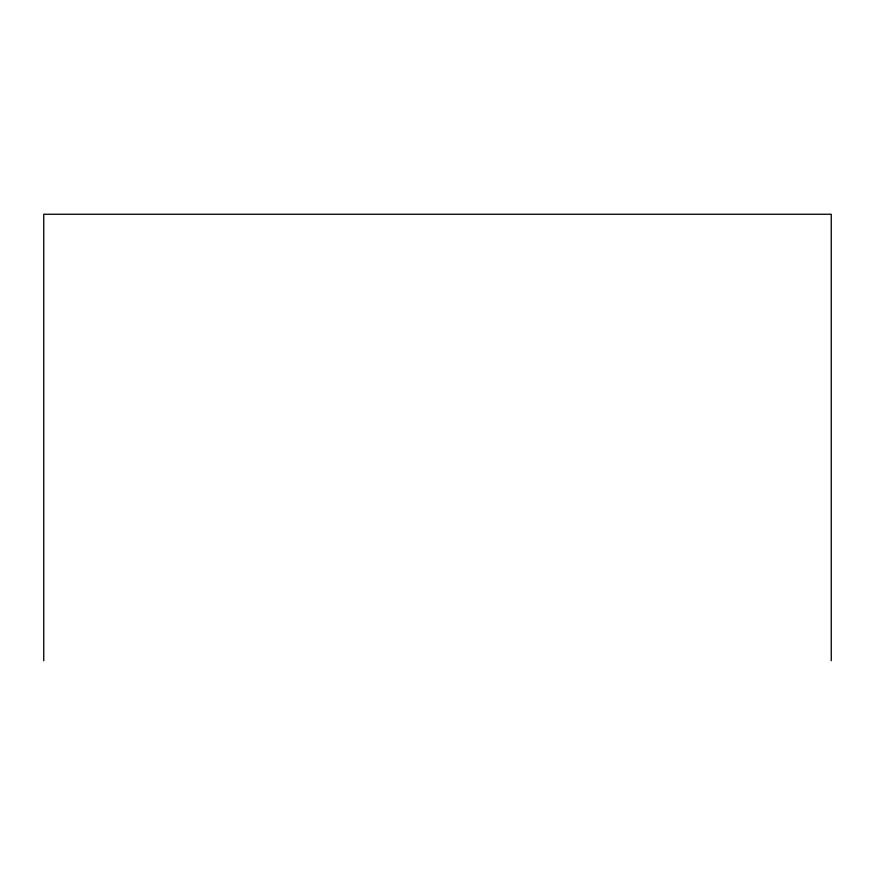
<?xml version="1.0" encoding="UTF-8"?>
<svg xmlns="http://www.w3.org/2000/svg" width="875" height="875" viewBox="0 0 875 875"><rect width="100%" height="100%" fill="white"/><g stroke="black" fill="none" stroke-linecap="round" stroke-linejoin="round"><path stroke-width="1.31" d="M831.25 660.745L831.25 214.255L43.75 214.255L43.75 660.745"/></g></svg>
